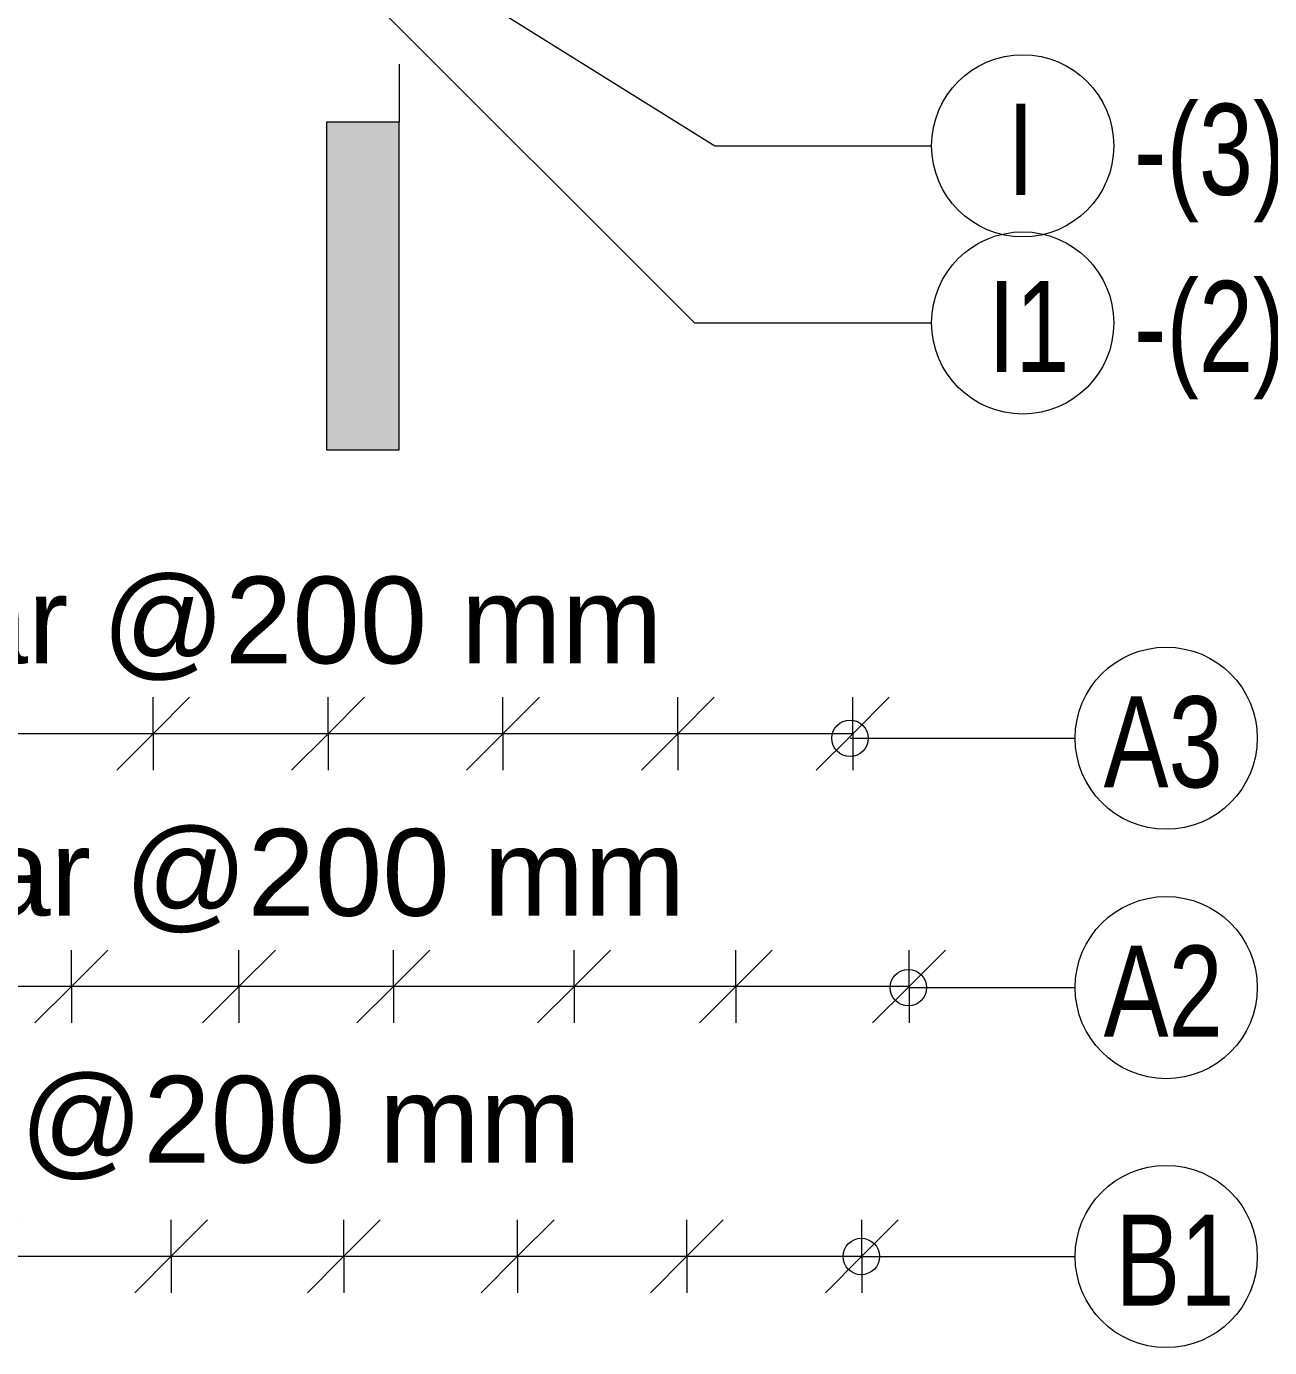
# Model space of a CAD drawing. Header units: millimetres. Extents: x 12983 to 23528, y -2876 to 5855.
# Drawn here: x 17259 to 18624, y -2876 to -1426 of the extents above; entities that cross this region are included whole.
import ezdxf

# ---------------------------------------------------------------- set-up
doc = ezdxf.new("R2010")
doc.units = ezdxf.units.MM
for name, color, linetype, lineweight in [('A-ANNO-DIMS', 211, 'Continuous', 9), ('A-ANNO-DIMS-40', 211, 'Continuous', 9), ('G-ANNO-SYMB', 111, 'Continuous', 9), ('S-RBAR-IDEN', 171, 'Continuous', 9)]:
    doc.layers.add(name, color=color, linetype=linetype, lineweight=lineweight)
doc.styles.add('Arial_1', font='arial.ttf', dxfattribs={"height": 95.25})
doc.styles.add('Nirmala UI Semilight', font='NirmalaS.ttf', dxfattribs={"width": 0.8, "height": 100})
doc.dimstyles.new('Arrow_Filled_-_2_5_NI_UI_1', dxfattribs={"dimscale": 304.8, "dimtxt": 104.736395, "dimasz": 0.262467, "dimexe": 0.131234, "dimexo": 0.0625, "dimgap": 0.131234, "dimtad": 1, "dimdec": 4, "dimzin": 0, "dimdsep": 46, "dimtxsty": 'Arial_1', "dimblk1": 'OBLIQUE', "dimblk2": 'OBLIQUE', "dimsah": 1, "dimcen": 0.09, "dimazin": 0, "dimtfac": 1, "dimtdec": 4, "dimtix": 1, "dimtmove": 0, "dimatfit": 3, "dimfxl": 0.131234, "dimfxlon": 1, "dimtvp": 1, "dimtolj": 1, "dimtzin": 0, "dimarcsym": 2})

# ---------------------------------------------------------------- blocks, each defined once
blk = doc.blocks.new('Detail View - M_Section Tail - Filled Horizontal-14034-Elevation Front 1')
at = {"layer": 'G-ANNO-SYMB'}
blk.add_hatch(color=256, dxfattribs=at).paths.add_polyline_path([(16004.1, 3714.8), (16004.1, 3794.8), (15644.1, 3794.8), (15644.1, 3714.8)])
for p, q in [((15644.1, 3714.8), (15644.1, 3794.8)), ((15644.1, 3794.8), (16004.1, 3794.8)), ((16004.1, 3794.8), (16004.1, 3714.8)), ((16004.1, 3714.8), (15644.1, 3714.8))]:
    blk.add_line(p, q, dxfattribs=at)
blk = doc.blocks.new('M_Rebar Tag_rfa MARK - DOT 1 MM-794228-Elevation Front 1')
at = {"layer": 'S-RBAR-IDEN'}
blk.add_circle((18512.2, 5701.1), 100, dxfattribs=at)
blk = doc.blocks.new('M_Rebar Tag_rfa MARK - ARROW-794226-Elevation Front 1')
at = {"layer": 'S-RBAR-IDEN'}
blk.add_circle((14348.7, 3936.5), 100, dxfattribs=at)
blk = doc.blocks.new('DIMBLOCK35-Elevation Front 1')
at = {"layer": 'A-ANNO-DIMS-40'}
for p, q in [((17209.7, -2776.3), (17249.7, -2736.3)), ((17209.7, -2776.3), (17209.7, -2736.3)), ((17418, -2776.3), (17458, -2736.3)), ((17418, -2776.3), (17418, -2736.3)), ((17209.7, -2776.3), (17169.7, -2816.3)), ((17209.7, -2776.3), (17418, -2776.3)), ((17209.7, -2776.3), (17209.7, -2816.3)), ((17418, -2776.3), (17378, -2816.3)), ((17418, -2776.3), (17418, -2816.3))]:
    blk.add_line(p, q, dxfattribs=at)
blk = doc.blocks.new('_Oblique')
at = {"color": 0, "linetype": 'ByBlock', "lineweight": -2}
blk.add_line((-0.5, -0.5), (0.5, 0.5), dxfattribs=at)
blk = doc.blocks.new('DIMBLOCK36-Elevation Front 1')
at = {"layer": 'A-ANNO-DIMS-40'}
for p, q in [((17418, -2776.3), (17458, -2736.3)), ((17418, -2776.3), (17418, -2736.3)), ((17607.6, -2776.3), (17647.6, -2736.3)), ((17607.6, -2776.3), (17607.6, -2736.3)), ((17418, -2776.3), (17378, -2816.3)), ((17418, -2776.3), (17607.6, -2776.3)), ((17418, -2776.3), (17418, -2816.3)), ((17607.6, -2776.3), (17567.6, -2816.3)), ((17607.6, -2776.3), (17607.6, -2816.3))]:
    blk.add_line(p, q, dxfattribs=at)
blk = doc.blocks.new('DIMBLOCK37-Elevation Front 1')
at = {"layer": 'A-ANNO-DIMS-40'}
for p, q in [((17607.6, -2776.3), (17647.6, -2736.3)), ((17607.6, -2776.3), (17607.6, -2736.3)), ((17798.5, -2776.3), (17838.5, -2736.3)), ((17798.5, -2776.3), (17798.5, -2736.3)), ((17607.6, -2776.3), (17567.6, -2816.3)), ((17607.6, -2776.3), (17798.5, -2776.3)), ((17607.6, -2776.3), (17607.6, -2816.3)), ((17798.5, -2776.3), (17758.5, -2816.3)), ((17798.5, -2776.3), (17798.5, -2816.3))]:
    blk.add_line(p, q, dxfattribs=at)
blk = doc.blocks.new('DIMBLOCK38-Elevation Front 1')
at = {"layer": 'A-ANNO-DIMS-40'}
for p, q in [((17798.5, -2776.3), (17838.5, -2736.3)), ((17798.5, -2776.3), (17798.5, -2736.3)), ((17984.3, -2776.3), (18024.3, -2736.3)), ((17984.3, -2776.3), (17984.3, -2736.3)), ((17798.5, -2776.3), (17758.5, -2816.3)), ((17798.5, -2776.3), (17984.3, -2776.3)), ((17798.5, -2776.3), (17798.5, -2816.3)), ((17984.3, -2776.3), (17944.3, -2816.3)), ((17984.3, -2776.3), (17984.3, -2816.3))]:
    blk.add_line(p, q, dxfattribs=at)
blk = doc.blocks.new('DIMBLOCK39-Elevation Front 1')
at = {"layer": 'A-ANNO-DIMS-40'}
for p, q in [((17984.3, -2776.3), (18024.3, -2736.3)), ((17984.3, -2776.3), (17984.3, -2736.3)), ((18176.4, -2776.3), (18216.4, -2736.3)), ((18176.4, -2776.3), (18176.4, -2736.3)), ((17984.3, -2776.3), (17944.3, -2816.3)), ((17984.3, -2776.3), (18176.4, -2776.3)), ((17984.3, -2776.3), (17984.3, -2816.3)), ((18176.4, -2776.3), (18136.4, -2816.3)), ((18176.4, -2776.3), (18176.4, -2816.3))]:
    blk.add_line(p, q, dxfattribs=at)
blk = doc.blocks.new('DIMBLOCK42-Elevation Front 1')
at = {"layer": 'A-ANNO-DIMS-40'}
for p, q in [((17021.3, -2776.3), (17061.3, -2736.3)), ((17021.3, -2776.3), (17021.3, -2736.3)), ((17209.7, -2776.3), (17249.7, -2736.3)), ((17209.7, -2776.3), (17209.7, -2736.3)), ((17418, -2776.3), (17458, -2736.3)), ((17418, -2776.3), (17418, -2736.3)), ((17021.3, -2776.3), (16981.3, -2816.3)), ((17021.3, -2776.3), (17209.7, -2776.3)), ((17021.3, -2776.3), (17209.7, -2776.3)), ((17021.3, -2776.3), (17021.3, -2816.3)), ((17209.7, -2776.3), (17169.7, -2816.3)), ((17209.7, -2776.3), (17418, -2776.3)), ((17209.7, -2776.3), (17209.7, -2816.3)), ((17418, -2776.3), (17378, -2816.3)), ((17418, -2776.3), (17418, -2816.3))]:
    blk.add_line(p, q, dxfattribs=at)
blk = doc.blocks.new('_None')
blk = doc.blocks.new('DIMBLOCK43-Elevation Front 1')
at = {"layer": 'A-ANNO-DIMS-40'}
for p, q in [((17209.7, -2776.3), (17249.7, -2736.3)), ((17209.7, -2776.3), (17209.7, -2736.3)), ((17418, -2776.3), (17458, -2736.3)), ((17418, -2776.3), (17418, -2736.3)), ((17607.6, -2776.3), (17647.6, -2736.3)), ((17607.6, -2776.3), (17607.6, -2736.3)), ((17209.7, -2776.3), (17169.7, -2816.3)), ((17209.7, -2776.3), (17418, -2776.3)), ((17209.7, -2776.3), (17418, -2776.3)), ((17209.7, -2776.3), (17209.7, -2816.3)), ((17418, -2776.3), (17378, -2816.3)), ((17418, -2776.3), (17607.6, -2776.3)), ((17418, -2776.3), (17418, -2816.3)), ((17607.6, -2776.3), (17567.6, -2816.3)), ((17607.6, -2776.3), (17607.6, -2816.3))]:
    blk.add_line(p, q, dxfattribs=at)
blk = doc.blocks.new('DIMBLOCK44-Elevation Front 1')
at = {"layer": 'A-ANNO-DIMS-40'}
for p, q in [((17418, -2776.3), (17458, -2736.3)), ((17418, -2776.3), (17418, -2736.3)), ((17607.6, -2776.3), (17647.6, -2736.3)), ((17607.6, -2776.3), (17607.6, -2736.3)), ((17798.5, -2776.3), (17838.5, -2736.3)), ((17798.5, -2776.3), (17798.5, -2736.3)), ((17418, -2776.3), (17378, -2816.3)), ((17418, -2776.3), (17607.6, -2776.3)), ((17418, -2776.3), (17607.6, -2776.3)), ((17418, -2776.3), (17418, -2816.3)), ((17607.6, -2776.3), (17567.6, -2816.3)), ((17607.6, -2776.3), (17798.5, -2776.3)), ((17607.6, -2776.3), (17607.6, -2816.3)), ((17798.5, -2776.3), (17758.5, -2816.3)), ((17798.5, -2776.3), (17798.5, -2816.3))]:
    blk.add_line(p, q, dxfattribs=at)
blk = doc.blocks.new('DIMBLOCK45-Elevation Front 1')
at = {"layer": 'A-ANNO-DIMS-40'}
for p, q in [((17607.6, -2776.3), (17647.6, -2736.3)), ((17607.6, -2776.3), (17607.6, -2736.3)), ((17798.5, -2776.3), (17838.5, -2736.3)), ((17798.5, -2776.3), (17798.5, -2736.3)), ((17984.3, -2776.3), (18024.3, -2736.3)), ((17984.3, -2776.3), (17984.3, -2736.3)), ((17607.6, -2776.3), (17567.6, -2816.3)), ((17607.6, -2776.3), (17798.5, -2776.3)), ((17607.6, -2776.3), (17798.5, -2776.3)), ((17607.6, -2776.3), (17607.6, -2816.3)), ((17798.5, -2776.3), (17758.5, -2816.3)), ((17798.5, -2776.3), (17984.3, -2776.3)), ((17798.5, -2776.3), (17798.5, -2816.3)), ((17984.3, -2776.3), (17944.3, -2816.3)), ((17984.3, -2776.3), (17984.3, -2816.3))]:
    blk.add_line(p, q, dxfattribs=at)
blk = doc.blocks.new('DIMBLOCK46-Elevation Front 1')
at = {"layer": 'A-ANNO-DIMS-40'}
for p, q in [((17798.5, -2776.3), (17838.5, -2736.3)), ((17798.5, -2776.3), (17798.5, -2736.3)), ((17984.3, -2776.3), (18024.3, -2736.3)), ((17984.3, -2776.3), (17984.3, -2736.3)), ((18176.4, -2776.3), (18216.4, -2736.3)), ((18176.4, -2776.3), (18176.4, -2736.3)), ((17798.5, -2776.3), (17758.5, -2816.3)), ((17798.5, -2776.3), (17984.3, -2776.3)), ((17798.5, -2776.3), (17984.3, -2776.3)), ((17798.5, -2776.3), (17798.5, -2816.3)), ((17984.3, -2776.3), (17944.3, -2816.3)), ((17984.3, -2776.3), (18176.4, -2776.3)), ((17984.3, -2776.3), (17984.3, -2816.3)), ((18176.4, -2776.3), (18136.4, -2816.3)), ((18176.4, -2776.3), (18176.4, -2816.3))]:
    blk.add_line(p, q, dxfattribs=at)
blk = doc.blocks.new('DIMBLOCK47-Elevation Front 1')
at = {"layer": 'A-ANNO-DIMS-40'}
for p, q in [((17984.3, -2776.3), (18024.3, -2736.3)), ((17984.3, -2776.3), (17984.3, -2736.3)), ((18176.4, -2776.3), (18216.4, -2736.3)), ((18176.4, -2776.3), (18176.4, -2736.3)), ((17984.3, -2776.3), (17944.3, -2816.3)), ((17984.3, -2776.3), (18176.4, -2776.3)), ((17984.3, -2776.3), (18176.4, -2776.3)), ((17984.3, -2776.3), (17984.3, -2816.3)), ((18176.4, -2776.3), (18136.4, -2816.3)), ((18176.4, -2776.3), (18176.4, -2816.3))]:
    blk.add_line(p, q, dxfattribs=at)
blk = doc.blocks.new('DIMBLOCK197-Elevation Front 1')
at = {"layer": 'A-ANNO-DIMS-40'}
for p, q in [((17974.4, -2202.5), (18014.4, -2162.5)), ((17974.4, -2202.5), (17974.4, -2162.5)), ((18166.4, -2202.5), (18206.4, -2162.5)), ((18166.4, -2202.5), (18166.4, -2162.5)), ((17974.4, -2202.5), (17934.4, -2242.5)), ((18166.4, -2202.5), (17974.4, -2202.5)), ((17974.4, -2202.5), (17974.4, -2242.5)), ((18166.4, -2202.5), (18126.4, -2242.5)), ((18166.4, -2202.5), (18166.4, -2242.5))]:
    blk.add_line(p, q, dxfattribs=at)
blk = doc.blocks.new('DIMBLOCK198-Elevation Front 1')
at = {"layer": 'A-ANNO-DIMS-40'}
for p, q in [((17782.3, -2202.5), (17822.3, -2162.5)), ((17782.3, -2202.5), (17782.3, -2162.5)), ((17974.4, -2202.5), (18014.4, -2162.5)), ((17974.4, -2202.5), (17974.4, -2162.5)), ((17782.3, -2202.5), (17742.3, -2242.5)), ((17974.4, -2202.5), (17782.3, -2202.5)), ((17782.3, -2202.5), (17782.3, -2242.5)), ((17974.4, -2202.5), (17934.4, -2242.5)), ((17974.4, -2202.5), (17974.4, -2242.5))]:
    blk.add_line(p, q, dxfattribs=at)
blk = doc.blocks.new('DIMBLOCK199-Elevation Front 1')
at = {"layer": 'A-ANNO-DIMS-40'}
for p, q in [((17590.3, -2202.5), (17630.3, -2162.5)), ((17590.3, -2202.5), (17590.3, -2162.5)), ((17782.3, -2202.5), (17822.3, -2162.5)), ((17782.3, -2202.5), (17782.3, -2162.5)), ((17590.3, -2202.5), (17550.3, -2242.5)), ((17782.3, -2202.5), (17590.3, -2202.5)), ((17590.3, -2202.5), (17590.3, -2242.5)), ((17782.3, -2202.5), (17742.3, -2242.5)), ((17782.3, -2202.5), (17782.3, -2242.5))]:
    blk.add_line(p, q, dxfattribs=at)
blk = doc.blocks.new('DIMBLOCK200-Elevation Front 1')
at = {"layer": 'A-ANNO-DIMS-40'}
for p, q in [((17398.2, -2202.5), (17438.2, -2162.5)), ((17398.2, -2202.5), (17398.2, -2162.5)), ((17590.3, -2202.5), (17630.3, -2162.5)), ((17590.3, -2202.5), (17590.3, -2162.5)), ((17398.2, -2202.5), (17358.2, -2242.5)), ((17590.3, -2202.5), (17398.2, -2202.5)), ((17398.2, -2202.5), (17398.2, -2242.5)), ((17590.3, -2202.5), (17550.3, -2242.5)), ((17590.3, -2202.5), (17590.3, -2242.5))]:
    blk.add_line(p, q, dxfattribs=at)
blk = doc.blocks.new('DIMBLOCK201-Elevation Front 1')
at = {"layer": 'A-ANNO-DIMS-40'}
for p, q in [((17206.2, -2202.5), (17246.2, -2162.5)), ((17206.2, -2202.5), (17206.2, -2162.5)), ((17398.2, -2202.5), (17438.2, -2162.5)), ((17398.2, -2202.5), (17398.2, -2162.5)), ((17206.2, -2202.5), (17166.2, -2242.5)), ((17398.2, -2202.5), (17206.2, -2202.5)), ((17206.2, -2202.5), (17206.2, -2242.5)), ((17398.2, -2202.5), (17358.2, -2242.5)), ((17398.2, -2202.5), (17398.2, -2242.5))]:
    blk.add_line(p, q, dxfattribs=at)
blk = doc.blocks.new('DIMBLOCK207-Elevation Front 1')
at = {"layer": 'A-ANNO-DIMS-40'}
for p, q in [((16631.6, -2202.5), (16671.6, -2162.5)), ((16631.6, -2202.5), (16631.6, -2162.5)), ((16822.1, -2202.5), (16862.1, -2162.5)), ((16822.1, -2202.5), (16822.1, -2162.5)), ((17014.1, -2202.5), (17054.1, -2162.5)), ((17014.1, -2202.5), (17014.1, -2162.5)), ((17206.2, -2202.5), (17246.2, -2162.5)), ((17206.2, -2202.5), (17206.2, -2162.5)), ((17398.2, -2202.5), (17438.2, -2162.5)), ((17398.2, -2202.5), (17398.2, -2162.5)), ((17590.3, -2202.5), (17630.3, -2162.5)), ((17590.3, -2202.5), (17590.3, -2162.5)), ((17782.3, -2202.5), (17822.3, -2162.5)), ((17782.3, -2202.5), (17782.3, -2162.5)), ((17974.4, -2202.5), (18014.4, -2162.5)), ((17974.4, -2202.5), (17974.4, -2162.5)), ((18166.4, -2202.5), (18206.4, -2162.5)), ((18166.4, -2202.5), (18166.4, -2162.5)), ((16631.6, -2202.5), (16591.6, -2242.5)), ((16822.1, -2202.5), (16631.6, -2202.5)), ((16631.6, -2202.5), (16631.6, -2242.5)), ((16822.1, -2202.5), (16782.1, -2242.5)), ((18166.4, -2202.5), (16822.1, -2202.5)), ((17014.1, -2202.5), (16822.1, -2202.5)), ((16822.1, -2202.5), (16822.1, -2242.5)), ((17014.1, -2202.5), (16974.1, -2242.5)), ((17206.2, -2202.5), (17014.1, -2202.5)), ((17014.1, -2202.5), (17014.1, -2242.5)), ((17206.2, -2202.5), (17166.2, -2242.5)), ((17398.2, -2202.5), (17206.2, -2202.5)), ((17206.2, -2202.5), (17206.2, -2242.5)), ((17398.2, -2202.5), (17358.2, -2242.5)), ((17590.3, -2202.5), (17398.2, -2202.5)), ((17398.2, -2202.5), (17398.2, -2242.5)), ((17590.3, -2202.5), (17550.3, -2242.5)), ((17782.3, -2202.5), (17590.3, -2202.5)), ((17590.3, -2202.5), (17590.3, -2242.5)), ((17782.3, -2202.5), (17742.3, -2242.5)), ((17974.4, -2202.5), (17782.3, -2202.5)), ((17782.3, -2202.5), (17782.3, -2242.5)), ((17974.4, -2202.5), (17934.4, -2242.5)), ((18166.4, -2202.5), (17974.4, -2202.5)), ((17974.4, -2202.5), (17974.4, -2242.5)), ((18166.4, -2202.5), (18126.4, -2242.5)), ((18166.4, -2202.5), (18166.4, -2242.5))]:
    blk.add_line(p, q, dxfattribs=at)
blk = doc.blocks.new('DIMBLOCK211-Elevation Front 1')
at = {"layer": 'A-ANNO-DIMS-40'}
for p, q in [((18038.1, -2480), (18078.1, -2440)), ((18038.1, -2480), (18038.1, -2440)), ((18228.3, -2480), (18268.3, -2440)), ((18228.3, -2480), (18228.3, -2440)), ((18038.1, -2480), (17998.1, -2520)), ((18228.3, -2480), (18038.1, -2480)), ((18038.1, -2480), (18038.1, -2520)), ((18228.3, -2480), (18188.3, -2520)), ((18228.3, -2480), (18228.3, -2520))]:
    blk.add_line(p, q, dxfattribs=at)
blk = doc.blocks.new('DIMBLOCK212-Elevation Front 1')
at = {"layer": 'A-ANNO-DIMS-40'}
for p, q in [((17860.4, -2480), (17900.4, -2440)), ((17860.4, -2480), (17860.4, -2440)), ((18038.1, -2480), (18078.1, -2440)), ((18038.1, -2480), (18038.1, -2440)), ((17860.4, -2480), (17820.4, -2520)), ((18038.1, -2480), (17860.4, -2480)), ((17860.4, -2480), (17860.4, -2520)), ((18038.1, -2480), (17998.1, -2520)), ((18038.1, -2480), (18038.1, -2520))]:
    blk.add_line(p, q, dxfattribs=at)
blk = doc.blocks.new('DIMBLOCK213-Elevation Front 1')
at = {"layer": 'A-ANNO-DIMS-40'}
for p, q in [((17662, -2480), (17702, -2440)), ((17662, -2480), (17662, -2440)), ((17860.4, -2480), (17900.4, -2440)), ((17860.4, -2480), (17860.4, -2440)), ((17662, -2480), (17622, -2520)), ((17860.4, -2480), (17662, -2480)), ((17662, -2480), (17662, -2520)), ((17860.4, -2480), (17820.4, -2520)), ((17860.4, -2480), (17860.4, -2520))]:
    blk.add_line(p, q, dxfattribs=at)
blk = doc.blocks.new('DIMBLOCK214-Elevation Front 1')
at = {"layer": 'A-ANNO-DIMS-40'}
for p, q in [((17492.4, -2480), (17532.4, -2440)), ((17492.4, -2480), (17492.4, -2440)), ((17662, -2480), (17702, -2440)), ((17662, -2480), (17662, -2440)), ((17492.4, -2480), (17452.4, -2520)), ((17662, -2480), (17492.4, -2480)), ((17492.4, -2480), (17492.4, -2520)), ((17662, -2480), (17622, -2520)), ((17662, -2480), (17662, -2520))]:
    blk.add_line(p, q, dxfattribs=at)
blk = doc.blocks.new('DIMBLOCK215-Elevation Front 1')
at = {"layer": 'A-ANNO-DIMS-40'}
for p, q in [((17308.4, -2480), (17348.4, -2440)), ((17308.4, -2480), (17308.4, -2440)), ((17492.4, -2480), (17532.4, -2440)), ((17492.4, -2480), (17492.4, -2440)), ((17308.4, -2480), (17268.4, -2520)), ((17492.4, -2480), (17308.4, -2480)), ((17308.4, -2480), (17308.4, -2520)), ((17492.4, -2480), (17452.4, -2520)), ((17492.4, -2480), (17492.4, -2520))]:
    blk.add_line(p, q, dxfattribs=at)
blk = doc.blocks.new('DIMBLOCK216-Elevation Front 1')
at = {"layer": 'A-ANNO-DIMS-40'}
for p, q in [((17124.5, -2480), (17164.5, -2440)), ((17124.5, -2480), (17124.5, -2440)), ((17308.4, -2480), (17348.4, -2440)), ((17308.4, -2480), (17308.4, -2440)), ((17124.5, -2480), (17084.5, -2520)), ((17308.4, -2480), (17124.5, -2480)), ((17124.5, -2480), (17124.5, -2520)), ((17308.4, -2480), (17268.4, -2520)), ((17308.4, -2480), (17308.4, -2520))]:
    blk.add_line(p, q, dxfattribs=at)
blk = doc.blocks.new('DIMBLOCK222-Elevation Front 1')
at = {"layer": 'A-ANNO-DIMS-40'}
for p, q in [((17860.4, -2480), (17900.4, -2440)), ((17860.4, -2480), (17860.4, -2440)), ((18038.1, -2480), (18078.1, -2440)), ((18038.1, -2480), (18038.1, -2440)), ((18228.3, -2480), (18268.3, -2440)), ((18228.3, -2480), (18228.3, -2440)), ((17860.4, -2480), (17820.4, -2520)), ((18038.1, -2480), (17860.4, -2480)), ((17860.4, -2480), (17860.4, -2520)), ((18038.1, -2480), (17998.1, -2520)), ((18228.3, -2480), (18038.1, -2480)), ((18228.3, -2480), (18038.1, -2480)), ((18038.1, -2480), (18038.1, -2520)), ((18228.3, -2480), (18188.3, -2520)), ((18228.3, -2480), (18228.3, -2520))]:
    blk.add_line(p, q, dxfattribs=at)
blk = doc.blocks.new('DIMBLOCK223-Elevation Front 1')
at = {"layer": 'A-ANNO-DIMS-40'}
for p, q in [((17662, -2480), (17702, -2440)), ((17662, -2480), (17662, -2440)), ((17860.4, -2480), (17900.4, -2440)), ((17860.4, -2480), (17860.4, -2440)), ((18038.1, -2480), (18078.1, -2440)), ((18038.1, -2480), (18038.1, -2440)), ((17662, -2480), (17622, -2520)), ((17860.4, -2480), (17662, -2480)), ((17662, -2480), (17662, -2520)), ((17860.4, -2480), (17820.4, -2520)), ((18038.1, -2480), (17860.4, -2480)), ((18038.1, -2480), (17860.4, -2480)), ((17860.4, -2480), (17860.4, -2520)), ((18038.1, -2480), (17998.1, -2520)), ((18038.1, -2480), (18038.1, -2520))]:
    blk.add_line(p, q, dxfattribs=at)
blk = doc.blocks.new('DIMBLOCK224-Elevation Front 1')
at = {"layer": 'A-ANNO-DIMS-40'}
for p, q in [((17492.4, -2480), (17532.4, -2440)), ((17492.4, -2480), (17492.4, -2440)), ((17662, -2480), (17702, -2440)), ((17662, -2480), (17662, -2440)), ((17860.4, -2480), (17900.4, -2440)), ((17860.4, -2480), (17860.4, -2440)), ((17492.4, -2480), (17452.4, -2520)), ((17662, -2480), (17492.4, -2480)), ((17492.4, -2480), (17492.4, -2520)), ((17662, -2480), (17622, -2520)), ((17860.4, -2480), (17662, -2480)), ((17860.4, -2480), (17662, -2480)), ((17662, -2480), (17662, -2520)), ((17860.4, -2480), (17820.4, -2520)), ((17860.4, -2480), (17860.4, -2520))]:
    blk.add_line(p, q, dxfattribs=at)
blk = doc.blocks.new('DIMBLOCK225-Elevation Front 1')
at = {"layer": 'A-ANNO-DIMS-40'}
for p, q in [((17308.4, -2480), (17348.4, -2440)), ((17308.4, -2480), (17308.4, -2440)), ((17492.4, -2480), (17532.4, -2440)), ((17492.4, -2480), (17492.4, -2440)), ((17662, -2480), (17702, -2440)), ((17662, -2480), (17662, -2440)), ((17308.4, -2480), (17268.4, -2520)), ((17492.4, -2480), (17308.4, -2480)), ((17308.4, -2480), (17308.4, -2520)), ((17492.4, -2480), (17452.4, -2520)), ((17662, -2480), (17492.4, -2480)), ((17662, -2480), (17492.4, -2480)), ((17492.4, -2480), (17492.4, -2520)), ((17662, -2480), (17622, -2520)), ((17662, -2480), (17662, -2520))]:
    blk.add_line(p, q, dxfattribs=at)
blk = doc.blocks.new('DIMBLOCK226-Elevation Front 1')
at = {"layer": 'A-ANNO-DIMS-40'}
for p, q in [((16931.8, -2480), (16971.8, -2440)), ((16931.8, -2480), (16931.8, -2440)), ((17124.5, -2480), (17164.5, -2440)), ((17124.5, -2480), (17124.5, -2440)), ((17308.4, -2480), (17348.4, -2440)), ((17308.4, -2480), (17308.4, -2440)), ((17492.4, -2480), (17532.4, -2440)), ((17492.4, -2480), (17492.4, -2440)), ((16931.8, -2480), (16891.8, -2520)), ((17124.5, -2480), (16931.8, -2480)), ((16931.8, -2480), (16931.8, -2520)), ((17124.5, -2480), (17084.5, -2520)), ((17492.4, -2480), (17124.5, -2480)), ((17308.4, -2480), (17124.5, -2480)), ((17124.5, -2480), (17124.5, -2520)), ((17308.4, -2480), (17268.4, -2520)), ((17492.4, -2480), (17308.4, -2480)), ((17308.4, -2480), (17308.4, -2520)), ((17492.4, -2480), (17452.4, -2520)), ((17492.4, -2480), (17492.4, -2520))]:
    blk.add_line(p, q, dxfattribs=at)

msp = doc.modelspace()

# ---------------------------------------------------------------- linework, layer by layer
at = {"layer": 'G-ANNO-SYMB'}
msp.add_line((17668.49963, -1467.26676), (17668.49963, -1530.95894), dxfattribs=at)
at = {"layer": 'S-RBAR-IDEN'}
for p, q in [((17533.98638, -1292.93043), (17992.55321, -1751.49726)), ((17610.33186, -1304.6806), (18014.83186, -1556.99248)), ((18014.83186, -1556.99248), (18253.12641, -1556.99248)), ((17992.55321, -1751.49726), (18253.12641, -1751.49726)), ((18163.46834, -2207.50952), (18410.70014, -2207.50952)), ((18227.57512, -2481.26961), (18410.70014, -2481.26961)), ((18175.7807, -2776.48796), (18410.70014, -2776.48796))]:
    msp.add_line(p, q, dxfattribs=at)
for centre in [(18163.46834, -2207.50952), (18227.57512, -2481.26961), (18175.7807, -2776.48796)]:
    msp.add_circle(centre, 20, dxfattribs=at)

# ---------------------------------------------------------------- block references
at = {"layer": 'G-ANNO-SYMB', "extrusion": (0, 0, -1), "rotation": 90.00000000000077}
msp.add_blockref('Detail View - M_Section Tail - Filled Horizontal-14034-Elevation Front 1', (-13873.68311, -17535.07455), dxfattribs=at)
at = {"layer": 'S-RBAR-IDEN'}
for name, p in [('M_Rebar Tag_rfa MARK - ARROW-794226-Elevation Front 1', (4004.38209, -5493.52929)), ('M_Rebar Tag_rfa MARK - ARROW-794226-Elevation Front 1', (4004.38209, -5688.03406)), ('M_Rebar Tag_rfa MARK - DOT 1 MM-794228-Elevation Front 1', (-1.49745, -7908.60348)), ('M_Rebar Tag_rfa MARK - DOT 1 MM-794228-Elevation Front 1', (-1.49745, -8182.36358)), ('M_Rebar Tag_rfa MARK - DOT 1 MM-794228-Elevation Front 1', (-1.49745, -8477.58193))]:
    msp.add_blockref(name, p, dxfattribs=at)

# ---------------------------------------------------------------- texts
at = {"layer": 'S-RBAR-IDEN', "char_height": 100, "attachment_point": 1, "style": 'Nirmala UI Semilight'}
for s, insert, width in [('-(3) -(T16)', (18475.33775, -1510.91058), 564.388), ('I', (18336.19724, -1510.91058), 33.3502), ('I1', (18315.07724, -1705.41536), 84.6582), ('-(2) -(T16)', (18475.33775, -1705.41536), 564.388), ('A3', (18441.93097, -2161.42762), 159.0548), ('A2', (18441.93097, -2435.18771), 159.0548), ('B1', (18454.73097, -2730.40606), 128.27)]:
    msp.add_mtext(s, dxfattribs=dict(at, insert=insert, width=width))

# ---------------------------------------------------------------- dimensions: what is measured, and where the dimension line sits
at = {"layer": 'A-ANNO-DIMS'}
for base, p1, p2, text, override, picture, middle in [((16822.05589, -2202.51655), (18166.44397, -2162.51655), (16822.05589, -2162.51655), '1344', {"dimpost": '<>', "dimblk1": 'None', "dimblk2": 'None', "dimsah": 1, "dimfxl": 1344.388082}, 'DIMBLOCK207-Elevation Front 1', (17494.24993, -2113.85199)), ((17206.16677, -2202.51655), (17398.22221, -2162.51655), (17206.16677, -2162.51655), ' ', {"dimpost": '<>', "dimfxl": 192.05544}, 'DIMBLOCK201-Elevation Front 1', (17302.19449, -2202.51655)), ((17398.22221, -2202.51655), (17590.27765, -2162.51655), (17398.22221, -2162.51655), ' ', {"dimpost": '<>', "dimfxl": 192.05544}, 'DIMBLOCK200-Elevation Front 1', (17494.24993, -2202.51655)), ((17590.27765, -2202.51655), (17782.33309, -2162.51655), (17590.27765, -2162.51655), ' ', {"dimpost": '<>', "dimfxl": 192.05544}, 'DIMBLOCK199-Elevation Front 1', (17686.30537, -2202.51655)), ((17782.33309, -2202.51655), (17974.38853, -2162.51655), (17782.33309, -2162.51655), ' ', {"dimpost": '<>', "dimfxl": 192.05544}, 'DIMBLOCK198-Elevation Front 1', (17878.36081, -2202.51655)), ((17974.38853, -2202.51655), (18166.44397, -2162.51655), (17974.38853, -2162.51655), ' ', {"dimpost": '<>', "dimfxl": 192.05544}, 'DIMBLOCK197-Elevation Front 1', (18070.41625, -2202.51655)), ((17124.47869, -2480.00062), (17492.41506, -2440.00062), (17124.47869, -2440.00062), '368', {"dimpost": '<>', "dimblk1": 'None', "dimblk2": 'None', "dimsah": 1, "dimfxl": 367.93637}, 'DIMBLOCK226-Elevation Front 1', (17308.44688, -2391.33605)), ((17492.41506, -2480.00062), (17662.00825, -2440.00062), (17492.41506, -2440.00062), '170', {"dimpost": '<>', "dimblk1": 'None', "dimblk2": 'None', "dimsah": 1, "dimfxl": 169.593185}, 'DIMBLOCK225-Elevation Front 1', (17577.21165, -2391.36854)), ((17662.00825, -2480.00062), (17860.35143, -2440.00062), (17662.00825, -2440.00062), '198', {"dimpost": '<>', "dimblk1": 'None', "dimblk2": 'None', "dimsah": 1, "dimfxl": 198.343185}, 'DIMBLOCK224-Elevation Front 1', (17761.17984, -2391.36854)), ((17860.35143, -2480.00062), (18038.06962, -2440.00062), (17860.35143, -2440.00062), '178', {"dimpost": '<>', "dimblk1": 'None', "dimblk2": 'None', "dimsah": 1, "dimfxl": 177.718185}, 'DIMBLOCK223-Elevation Front 1', (17949.21052, -2391.36854)), ((18038.06962, -2480.00062), (18228.2878, -2440.00062), (18038.06962, -2440.00062), '190', {"dimpost": '<>', "dimblk1": 'None', "dimblk2": 'None', "dimsah": 1, "dimfxl": 190.218185}, 'DIMBLOCK222-Elevation Front 1', (18133.17871, -2391.36854)), ((17124.47869, -2480.00062), (17308.44688, -2440.00062), (17124.47869, -2440.00062), ' ', {"dimpost": '<>', "dimfxl": 183.968185}, 'DIMBLOCK216-Elevation Front 1', (17216.46278, -2480.00062)), ((17308.44688, -2480.00062), (17492.41506, -2440.00062), (17308.44688, -2440.00062), ' ', {"dimpost": '<>', "dimfxl": 183.968185}, 'DIMBLOCK215-Elevation Front 1', (17400.43097, -2480.00062)), ((17492.41506, -2480.00062), (17662.00825, -2440.00062), (17492.41506, -2440.00062), ' ', {"dimpost": '<>', "dimfxl": 169.593185}, 'DIMBLOCK214-Elevation Front 1', (17577.21165, -2480.00062)), ((17662.00825, -2480.00062), (17860.35143, -2440.00062), (17662.00825, -2440.00062), ' ', {"dimpost": '<>', "dimfxl": 198.343185}, 'DIMBLOCK213-Elevation Front 1', (17761.17984, -2480.00062)), ((17860.35143, -2480.00062), (18038.06962, -2440.00062), (17860.35143, -2440.00062), ' ', {"dimpost": '<>', "dimfxl": 177.718185}, 'DIMBLOCK212-Elevation Front 1', (17949.21052, -2480.00062)), ((18038.06962, -2480.00062), (18228.2878, -2440.00062), (18038.06962, -2440.00062), ' ', {"dimpost": '<>', "dimfxl": 190.218185}, 'DIMBLOCK211-Elevation Front 1', (18133.17871, -2480.00062)), ((17209.67166, -2776.26054), (17021.32011, -2736.26054), (17209.67166, -2736.26054), '188', {"dimpost": '<>', "dimblk1": 'None', "dimblk2": 'None', "dimsah": 1, "dimfxl": 188.351547}, 'DIMBLOCK42-Elevation Front 1', (17115.49588, -2687.62847)), ((17418.0232, -2776.26054), (17209.67166, -2736.26054), (17418.0232, -2736.26054), '208', {"dimpost": '<>', "dimblk1": 'None', "dimblk2": 'None', "dimsah": 1, "dimfxl": 208.351547}, 'DIMBLOCK43-Elevation Front 1', (17313.84743, -2687.62847)), ((17607.62475, -2776.26054), (17418.0232, -2736.26054), (17607.62475, -2736.26054), '190', {"dimpost": '<>', "dimblk1": 'None', "dimblk2": 'None', "dimsah": 1, "dimfxl": 189.601547}, 'DIMBLOCK44-Elevation Front 1', (17512.82398, -2687.62847)), ((17798.4763, -2776.26054), (17607.62475, -2736.26054), (17798.4763, -2736.26054), '191', {"dimpost": '<>', "dimblk1": 'None', "dimblk2": 'None', "dimsah": 1, "dimfxl": 190.851547}, 'DIMBLOCK45-Elevation Front 1', (17703.05053, -2687.62847)), ((17984.32785, -2776.26054), (17798.4763, -2736.26054), (17984.32785, -2736.26054), '186', {"dimpost": '<>', "dimblk1": 'None', "dimblk2": 'None', "dimsah": 1, "dimfxl": 185.851547}, 'DIMBLOCK46-Elevation Front 1', (17891.40207, -2687.62847)), ((18176.42939, -2776.26054), (17984.32785, -2736.26054), (18176.42939, -2736.26054), '192', {"dimpost": '<>', "dimblk1": 'None', "dimblk2": 'None', "dimsah": 1, "dimfxl": 192.101547}, 'DIMBLOCK47-Elevation Front 1', (18080.37862, -2687.62847)), ((17418.0232, -2776.26054), (17209.67166, -2736.26054), (17418.0232, -2736.26054), ' ', {"dimpost": '<>', "dimfxl": 208.351547}, 'DIMBLOCK35-Elevation Front 1', (17313.84743, -2776.26054)), ((17607.62475, -2776.26054), (17418.0232, -2736.26054), (17607.62475, -2736.26054), ' ', {"dimpost": '<>', "dimfxl": 189.601547}, 'DIMBLOCK36-Elevation Front 1', (17512.82398, -2776.26054)), ((17798.4763, -2776.26054), (17607.62475, -2736.26054), (17798.4763, -2736.26054), ' ', {"dimpost": '<>', "dimfxl": 190.851547}, 'DIMBLOCK37-Elevation Front 1', (17703.05053, -2776.26054)), ((17984.32785, -2776.26054), (17798.4763, -2736.26054), (17984.32785, -2736.26054), ' ', {"dimpost": '<>', "dimfxl": 185.851547}, 'DIMBLOCK38-Elevation Front 1', (17891.40207, -2776.26054)), ((18176.42939, -2776.26054), (17984.32785, -2736.26054), (18176.42939, -2736.26054), ' ', {"dimpost": '<>', "dimfxl": 192.101547}, 'DIMBLOCK39-Elevation Front 1', (18080.37862, -2776.26054))]:
    dim = msp.add_linear_dim(base=base, p1=p1, p2=p2, text=text, dimstyle='Arrow_Filled_-_2_5_NI_UI_1', override=override, dxfattribs=at)
    dim.commit()
    dim.dimension.update_dxf_attribs({"geometry": picture, "text_midpoint": middle})

# ---------------------------------------------------------------- next in the draw order: texts
at = {"layer": 'S-RBAR-IDEN', "char_height": 95.25, "attachment_point": 1, "style": 'Arial_1', "bg_fill": 3, "box_fill_scale": 0, "bg_fill_color": 256, "bg_fill_true_color": 3254780160, "bg_fill_transparency": 256}
for s, insert, width in [('T8 Vertical Bar @200 mm', (16425.21284, -2030.08111), 1875.94875), ('T8 Vertical Bar @200 mm', (16449.9675, -2307.14501), 1875.94875), ('T8 U Bar @200 mm', (16682.91531, -2578.21553), 1452.65775)]:
    msp.add_mtext(s, dxfattribs=dict(at, insert=insert, width=width))

doc.saveas('drawing.dxf')
